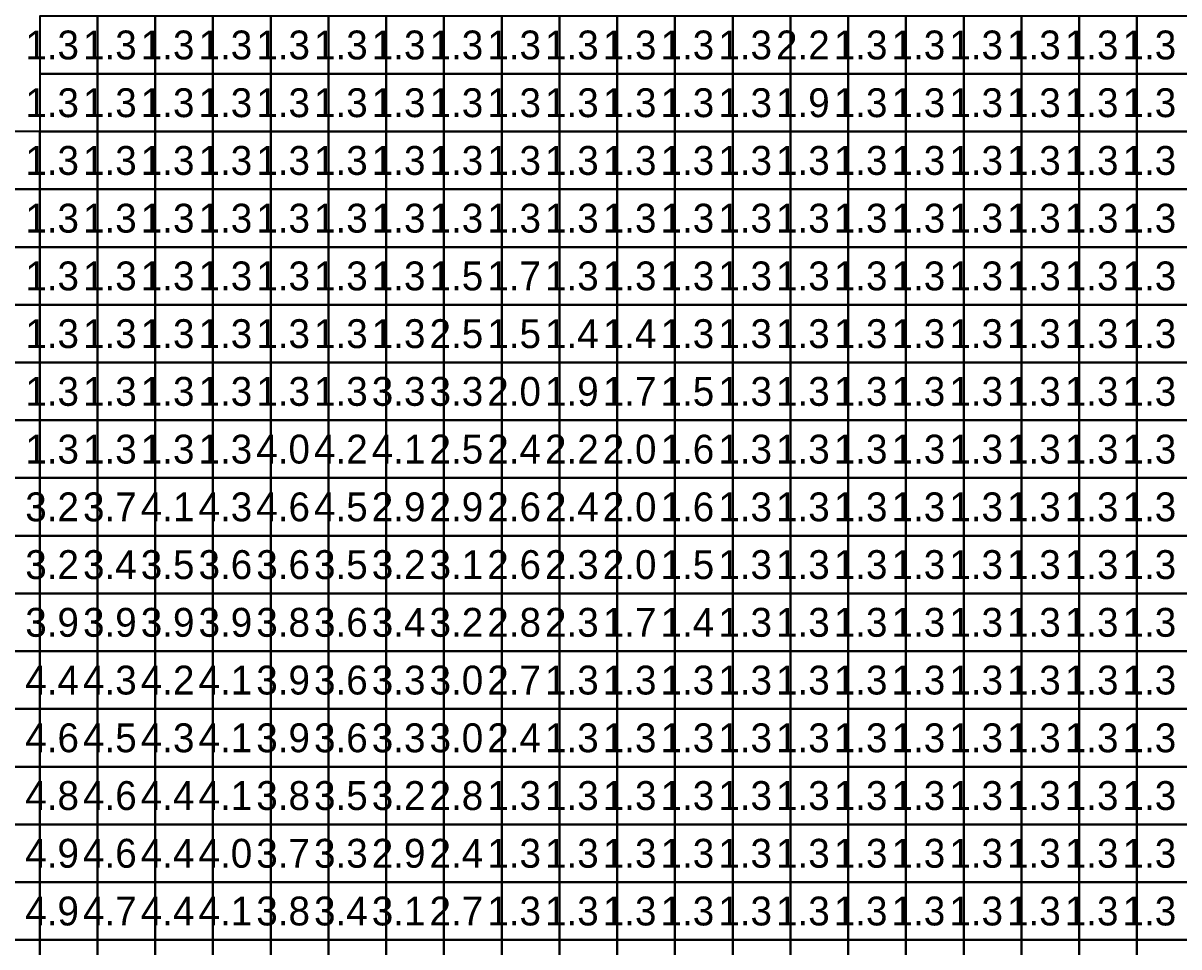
# Model space of a CAD drawing. Header units: metres. Extents: x -0.2 to 36.1, y -0.2 to 14.2.
# Drawn here: x 6.093 to 10.095, y 2.976 to 6.176 of the extents above; entities that cross this region are included whole.
import ezdxf

# ---------------------------------------------------------------- set-up
doc = ezdxf.new("R2010")
doc.units = ezdxf.units.M

msp = doc.modelspace()

# ---------------------------------------------------------------- linework, layer by layer
for points in [[(6.15, 6), (6.35, 6), (6.35, 6.2), (6.15, 6.2)], [(6.35, 6), (6.55, 6), (6.55, 6.2), (6.35, 6.2)], [(6.55, 6), (6.75, 6), (6.75, 6.2), (6.55, 6.2)], [(6.75, 6), (6.95, 6), (6.95, 6.2), (6.75, 6.2)], [(6.95, 6), (7.15, 6), (7.15, 6.2), (6.95, 6.2)], [(7.15, 6), (7.35, 6), (7.35, 6.2), (7.15, 6.2)], [(7.35, 6), (7.55, 6), (7.55, 6.2), (7.35, 6.2)], [(7.55, 6), (7.75, 6), (7.75, 6.2), (7.55, 6.2)], [(7.75, 6), (7.95, 6), (7.95, 6.2), (7.75, 6.2)], [(7.95, 6), (8.15, 6), (8.15, 6.2), (7.95, 6.2)], [(8.15, 6), (8.35, 6), (8.35, 6.2), (8.15, 6.2)], [(8.35, 6), (8.55, 6), (8.55, 6.2), (8.35, 6.2)], [(8.55, 6), (8.75, 6), (8.75, 6.2), (8.55, 6.2)], [(8.75, 6), (8.95, 6), (8.95, 6.2), (8.75, 6.2)], [(8.95, 6), (9.15, 6), (9.15, 6.2), (8.95, 6.2)], [(9.15, 6), (9.35, 6), (9.35, 6.2), (9.15, 6.2)], [(9.35, 6), (9.55, 6), (9.55, 6.2), (9.35, 6.2)], [(9.55, 6), (9.75, 6), (9.75, 6.2), (9.55, 6.2)], [(9.75, 6), (9.95, 6), (9.95, 6.2), (9.75, 6.2)], [(9.95, 6), (10.15, 6), (10.15, 6.2), (9.95, 6.2)], [(6.15, 5.8), (6.35, 5.8), (6.35, 6), (6.15, 6)], [(6.35, 5.8), (6.55, 5.8), (6.55, 6), (6.35, 6)], [(6.55, 5.8), (6.75, 5.8), (6.75, 6), (6.55, 6)], [(6.75, 5.8), (6.95, 5.8), (6.95, 6), (6.75, 6)], [(6.95, 5.8), (7.15, 5.8), (7.15, 6), (6.95, 6)], [(7.15, 5.8), (7.35, 5.8), (7.35, 6), (7.15, 6)], [(7.35, 5.8), (7.55, 5.8), (7.55, 6), (7.35, 6)], [(7.55, 5.8), (7.75, 5.8), (7.75, 6), (7.55, 6)], [(7.75, 5.8), (7.95, 5.8), (7.95, 6), (7.75, 6)], [(7.95, 5.8), (8.15, 5.8), (8.15, 6), (7.95, 6)], [(8.15, 5.8), (8.35, 5.8), (8.35, 6), (8.15, 6)], [(8.35, 5.8), (8.55, 5.8), (8.55, 6), (8.35, 6)], [(8.55, 5.8), (8.75, 5.8), (8.75, 6), (8.55, 6)], [(8.75, 5.8), (8.95, 5.8), (8.95, 6), (8.75, 6)], [(8.95, 5.8), (9.15, 5.8), (9.15, 6), (8.95, 6)], [(9.15, 5.8), (9.35, 5.8), (9.35, 6), (9.15, 6)], [(9.35, 5.8), (9.55, 5.8), (9.55, 6), (9.35, 6)], [(9.55, 5.8), (9.75, 5.8), (9.75, 6), (9.55, 6)], [(9.75, 5.8), (9.95, 5.8), (9.95, 6), (9.75, 6)], [(9.95, 5.8), (10.15, 5.8), (10.15, 6), (9.95, 6)], [(5.95, 5.6), (6.15, 5.6), (6.15, 5.8), (5.95, 5.8)], [(6.15, 5.6), (6.35, 5.6), (6.35, 5.8), (6.15, 5.8)], [(6.35, 5.6), (6.55, 5.6), (6.55, 5.8), (6.35, 5.8)], [(6.55, 5.6), (6.75, 5.6), (6.75, 5.8), (6.55, 5.8)], [(6.75, 5.6), (6.95, 5.6), (6.95, 5.8), (6.75, 5.8)], [(6.95, 5.6), (7.15, 5.6), (7.15, 5.8), (6.95, 5.8)], [(7.15, 5.6), (7.35, 5.6), (7.35, 5.8), (7.15, 5.8)], [(7.35, 5.6), (7.55, 5.6), (7.55, 5.8), (7.35, 5.8)], [(7.55, 5.6), (7.75, 5.6), (7.75, 5.8), (7.55, 5.8)], [(7.75, 5.6), (7.95, 5.6), (7.95, 5.8), (7.75, 5.8)], [(7.95, 5.6), (8.15, 5.6), (8.15, 5.8), (7.95, 5.8)], [(8.15, 5.6), (8.35, 5.6), (8.35, 5.8), (8.15, 5.8)], [(8.35, 5.6), (8.55, 5.6), (8.55, 5.8), (8.35, 5.8)], [(8.55, 5.6), (8.75, 5.6), (8.75, 5.8), (8.55, 5.8)], [(8.75, 5.6), (8.95, 5.6), (8.95, 5.8), (8.75, 5.8)], [(8.95, 5.6), (9.15, 5.6), (9.15, 5.8), (8.95, 5.8)], [(9.15, 5.6), (9.35, 5.6), (9.35, 5.8), (9.15, 5.8)], [(9.35, 5.6), (9.55, 5.6), (9.55, 5.8), (9.35, 5.8)], [(9.55, 5.6), (9.75, 5.6), (9.75, 5.8), (9.55, 5.8)], [(9.75, 5.6), (9.95, 5.6), (9.95, 5.8), (9.75, 5.8)], [(9.95, 5.6), (10.15, 5.6), (10.15, 5.8), (9.95, 5.8)], [(5.95, 5.4), (6.15, 5.4), (6.15, 5.6), (5.95, 5.6)], [(6.15, 5.4), (6.35, 5.4), (6.35, 5.6), (6.15, 5.6)], [(6.35, 5.4), (6.55, 5.4), (6.55, 5.6), (6.35, 5.6)], [(6.55, 5.4), (6.75, 5.4), (6.75, 5.6), (6.55, 5.6)], [(6.75, 5.4), (6.95, 5.4), (6.95, 5.6), (6.75, 5.6)], [(6.95, 5.4), (7.15, 5.4), (7.15, 5.6), (6.95, 5.6)], [(7.15, 5.4), (7.35, 5.4), (7.35, 5.6), (7.15, 5.6)], [(7.35, 5.4), (7.55, 5.4), (7.55, 5.6), (7.35, 5.6)], [(7.55, 5.4), (7.75, 5.4), (7.75, 5.6), (7.55, 5.6)], [(7.75, 5.4), (7.95, 5.4), (7.95, 5.6), (7.75, 5.6)], [(7.95, 5.4), (8.15, 5.4), (8.15, 5.6), (7.95, 5.6)], [(8.15, 5.4), (8.35, 5.4), (8.35, 5.6), (8.15, 5.6)], [(8.35, 5.4), (8.55, 5.4), (8.55, 5.6), (8.35, 5.6)], [(8.55, 5.4), (8.75, 5.4), (8.75, 5.6), (8.55, 5.6)], [(8.75, 5.4), (8.95, 5.4), (8.95, 5.6), (8.75, 5.6)], [(8.95, 5.4), (9.15, 5.4), (9.15, 5.6), (8.95, 5.6)], [(9.15, 5.4), (9.35, 5.4), (9.35, 5.6), (9.15, 5.6)], [(9.35, 5.4), (9.55, 5.4), (9.55, 5.6), (9.35, 5.6)], [(9.55, 5.4), (9.75, 5.4), (9.75, 5.6), (9.55, 5.6)], [(9.75, 5.4), (9.95, 5.4), (9.95, 5.6), (9.75, 5.6)], [(9.95, 5.4), (10.15, 5.4), (10.15, 5.6), (9.95, 5.6)], [(5.95, 5.2), (6.15, 5.2), (6.15, 5.4), (5.95, 5.4)], [(6.15, 5.2), (6.35, 5.2), (6.35, 5.4), (6.15, 5.4)], [(6.35, 5.2), (6.55, 5.2), (6.55, 5.4), (6.35, 5.4)], [(6.55, 5.2), (6.75, 5.2), (6.75, 5.4), (6.55, 5.4)], [(6.75, 5.2), (6.95, 5.2), (6.95, 5.4), (6.75, 5.4)], [(6.95, 5.2), (7.15, 5.2), (7.15, 5.4), (6.95, 5.4)], [(7.15, 5.2), (7.35, 5.2), (7.35, 5.4), (7.15, 5.4)], [(7.35, 5.2), (7.55, 5.2), (7.55, 5.4), (7.35, 5.4)], [(7.55, 5.2), (7.75, 5.2), (7.75, 5.4), (7.55, 5.4)], [(7.75, 5.2), (7.95, 5.2), (7.95, 5.4), (7.75, 5.4)], [(7.95, 5.2), (8.15, 5.2), (8.15, 5.4), (7.95, 5.4)], [(8.15, 5.2), (8.35, 5.2), (8.35, 5.4), (8.15, 5.4)], [(8.35, 5.2), (8.55, 5.2), (8.55, 5.4), (8.35, 5.4)], [(8.55, 5.2), (8.75, 5.2), (8.75, 5.4), (8.55, 5.4)], [(8.75, 5.2), (8.95, 5.2), (8.95, 5.4), (8.75, 5.4)], [(8.95, 5.2), (9.15, 5.2), (9.15, 5.4), (8.95, 5.4)], [(9.15, 5.2), (9.35, 5.2), (9.35, 5.4), (9.15, 5.4)], [(9.35, 5.2), (9.55, 5.2), (9.55, 5.4), (9.35, 5.4)], [(9.55, 5.2), (9.75, 5.2), (9.75, 5.4), (9.55, 5.4)], [(9.75, 5.2), (9.95, 5.2), (9.95, 5.4), (9.75, 5.4)], [(9.95, 5.2), (10.15, 5.2), (10.15, 5.4), (9.95, 5.4)], [(5.95, 5), (6.15, 5), (6.15, 5.2), (5.95, 5.2)], [(6.15, 5), (6.35, 5), (6.35, 5.2), (6.15, 5.2)], [(6.35, 5), (6.55, 5), (6.55, 5.2), (6.35, 5.2)], [(6.55, 5), (6.75, 5), (6.75, 5.2), (6.55, 5.2)], [(6.75, 5), (6.95, 5), (6.95, 5.2), (6.75, 5.2)], [(6.95, 5), (7.15, 5), (7.15, 5.2), (6.95, 5.2)], [(7.15, 5), (7.35, 5), (7.35, 5.2), (7.15, 5.2)], [(7.35, 5), (7.55, 5), (7.55, 5.2), (7.35, 5.2)], [(7.55, 5), (7.75, 5), (7.75, 5.2), (7.55, 5.2)], [(7.75, 5), (7.95, 5), (7.95, 5.2), (7.75, 5.2)], [(7.95, 5), (8.15, 5), (8.15, 5.2), (7.95, 5.2)], [(8.15, 5), (8.35, 5), (8.35, 5.2), (8.15, 5.2)], [(8.35, 5), (8.55, 5), (8.55, 5.2), (8.35, 5.2)], [(8.55, 5), (8.75, 5), (8.75, 5.2), (8.55, 5.2)], [(8.75, 5), (8.95, 5), (8.95, 5.2), (8.75, 5.2)], [(8.95, 5), (9.15, 5), (9.15, 5.2), (8.95, 5.2)], [(9.15, 5), (9.35, 5), (9.35, 5.2), (9.15, 5.2)], [(9.35, 5), (9.55, 5), (9.55, 5.2), (9.35, 5.2)], [(9.55, 5), (9.75, 5), (9.75, 5.2), (9.55, 5.2)], [(9.75, 5), (9.95, 5), (9.95, 5.2), (9.75, 5.2)], [(9.95, 5), (10.15, 5), (10.15, 5.2), (9.95, 5.2)], [(5.95, 4.8), (6.15, 4.8), (6.15, 5), (5.95, 5)], [(6.15, 4.8), (6.35, 4.8), (6.35, 5), (6.15, 5)], [(6.35, 4.8), (6.55, 4.8), (6.55, 5), (6.35, 5)], [(6.55, 4.8), (6.75, 4.8), (6.75, 5), (6.55, 5)], [(6.75, 4.8), (6.95, 4.8), (6.95, 5), (6.75, 5)], [(6.95, 4.8), (7.15, 4.8), (7.15, 5), (6.95, 5)], [(7.15, 4.8), (7.35, 4.8), (7.35, 5), (7.15, 5)], [(7.35, 4.8), (7.55, 4.8), (7.55, 5), (7.35, 5)], [(7.55, 4.8), (7.75, 4.8), (7.75, 5), (7.55, 5)], [(7.75, 4.8), (7.95, 4.8), (7.95, 5), (7.75, 5)], [(7.95, 4.8), (8.15, 4.8), (8.15, 5), (7.95, 5)], [(8.15, 4.8), (8.35, 4.8), (8.35, 5), (8.15, 5)], [(8.35, 4.8), (8.55, 4.8), (8.55, 5), (8.35, 5)], [(8.55, 4.8), (8.75, 4.8), (8.75, 5), (8.55, 5)], [(8.75, 4.8), (8.95, 4.8), (8.95, 5), (8.75, 5)], [(8.95, 4.8), (9.15, 4.8), (9.15, 5), (8.95, 5)], [(9.15, 4.8), (9.35, 4.8), (9.35, 5), (9.15, 5)], [(9.35, 4.8), (9.55, 4.8), (9.55, 5), (9.35, 5)], [(9.55, 4.8), (9.75, 4.8), (9.75, 5), (9.55, 5)], [(9.75, 4.8), (9.95, 4.8), (9.95, 5), (9.75, 5)], [(9.95, 4.8), (10.15, 4.8), (10.15, 5), (9.95, 5)], [(5.95, 4.6), (6.15, 4.6), (6.15, 4.8), (5.95, 4.8)], [(6.15, 4.6), (6.35, 4.6), (6.35, 4.8), (6.15, 4.8)], [(6.35, 4.6), (6.55, 4.6), (6.55, 4.8), (6.35, 4.8)], [(6.55, 4.6), (6.75, 4.6), (6.75, 4.8), (6.55, 4.8)], [(6.75, 4.6), (6.95, 4.6), (6.95, 4.8), (6.75, 4.8)], [(6.95, 4.6), (7.15, 4.6), (7.15, 4.8), (6.95, 4.8)], [(7.15, 4.6), (7.35, 4.6), (7.35, 4.8), (7.15, 4.8)], [(7.35, 4.6), (7.55, 4.6), (7.55, 4.8), (7.35, 4.8)], [(7.55, 4.6), (7.75, 4.6), (7.75, 4.8), (7.55, 4.8)], [(7.75, 4.6), (7.95, 4.6), (7.95, 4.8), (7.75, 4.8)], [(7.95, 4.6), (8.15, 4.6), (8.15, 4.8), (7.95, 4.8)], [(8.15, 4.6), (8.35, 4.6), (8.35, 4.8), (8.15, 4.8)], [(8.35, 4.6), (8.55, 4.6), (8.55, 4.8), (8.35, 4.8)], [(8.55, 4.6), (8.75, 4.6), (8.75, 4.8), (8.55, 4.8)], [(8.75, 4.6), (8.95, 4.6), (8.95, 4.8), (8.75, 4.8)], [(8.95, 4.6), (9.15, 4.6), (9.15, 4.8), (8.95, 4.8)], [(9.15, 4.6), (9.35, 4.6), (9.35, 4.8), (9.15, 4.8)], [(9.35, 4.6), (9.55, 4.6), (9.55, 4.8), (9.35, 4.8)], [(9.55, 4.6), (9.75, 4.6), (9.75, 4.8), (9.55, 4.8)], [(9.75, 4.6), (9.95, 4.6), (9.95, 4.8), (9.75, 4.8)], [(9.95, 4.6), (10.15, 4.6), (10.15, 4.8), (9.95, 4.8)], [(5.95, 4.4), (6.15, 4.4), (6.15, 4.6), (5.95, 4.6)], [(6.15, 4.4), (6.35, 4.4), (6.35, 4.6), (6.15, 4.6)], [(6.35, 4.4), (6.55, 4.4), (6.55, 4.6), (6.35, 4.6)], [(6.55, 4.4), (6.75, 4.4), (6.75, 4.6), (6.55, 4.6)], [(6.75, 4.4), (6.95, 4.4), (6.95, 4.6), (6.75, 4.6)], [(6.95, 4.4), (7.15, 4.4), (7.15, 4.6), (6.95, 4.6)], [(7.15, 4.4), (7.35, 4.4), (7.35, 4.6), (7.15, 4.6)], [(7.35, 4.4), (7.55, 4.4), (7.55, 4.6), (7.35, 4.6)], [(7.55, 4.4), (7.75, 4.4), (7.75, 4.6), (7.55, 4.6)], [(7.75, 4.4), (7.95, 4.4), (7.95, 4.6), (7.75, 4.6)], [(7.95, 4.4), (8.15, 4.4), (8.15, 4.6), (7.95, 4.6)], [(8.15, 4.4), (8.35, 4.4), (8.35, 4.6), (8.15, 4.6)], [(8.35, 4.4), (8.55, 4.4), (8.55, 4.6), (8.35, 4.6)], [(8.55, 4.4), (8.75, 4.4), (8.75, 4.6), (8.55, 4.6)], [(8.75, 4.4), (8.95, 4.4), (8.95, 4.6), (8.75, 4.6)], [(8.95, 4.4), (9.15, 4.4), (9.15, 4.6), (8.95, 4.6)], [(9.15, 4.4), (9.35, 4.4), (9.35, 4.6), (9.15, 4.6)], [(9.35, 4.4), (9.55, 4.4), (9.55, 4.6), (9.35, 4.6)], [(9.55, 4.4), (9.75, 4.4), (9.75, 4.6), (9.55, 4.6)], [(9.75, 4.4), (9.95, 4.4), (9.95, 4.6), (9.75, 4.6)], [(9.95, 4.4), (10.15, 4.4), (10.15, 4.6), (9.95, 4.6)], [(5.95, 4.2), (6.15, 4.2), (6.15, 4.4), (5.95, 4.4)], [(6.15, 4.2), (6.35, 4.2), (6.35, 4.4), (6.15, 4.4)], [(6.35, 4.2), (6.55, 4.2), (6.55, 4.4), (6.35, 4.4)], [(6.55, 4.2), (6.75, 4.2), (6.75, 4.4), (6.55, 4.4)], [(6.75, 4.2), (6.95, 4.2), (6.95, 4.4), (6.75, 4.4)], [(6.95, 4.2), (7.15, 4.2), (7.15, 4.4), (6.95, 4.4)], [(7.15, 4.2), (7.35, 4.2), (7.35, 4.4), (7.15, 4.4)], [(7.35, 4.2), (7.55, 4.2), (7.55, 4.4), (7.35, 4.4)], [(7.55, 4.2), (7.75, 4.2), (7.75, 4.4), (7.55, 4.4)], [(7.75, 4.2), (7.95, 4.2), (7.95, 4.4), (7.75, 4.4)], [(7.95, 4.2), (8.15, 4.2), (8.15, 4.4), (7.95, 4.4)], [(8.15, 4.2), (8.35, 4.2), (8.35, 4.4), (8.15, 4.4)], [(8.35, 4.2), (8.55, 4.2), (8.55, 4.4), (8.35, 4.4)], [(8.55, 4.2), (8.75, 4.2), (8.75, 4.4), (8.55, 4.4)], [(8.75, 4.2), (8.95, 4.2), (8.95, 4.4), (8.75, 4.4)], [(8.95, 4.2), (9.15, 4.2), (9.15, 4.4), (8.95, 4.4)], [(9.15, 4.2), (9.35, 4.2), (9.35, 4.4), (9.15, 4.4)], [(9.35, 4.2), (9.55, 4.2), (9.55, 4.4), (9.35, 4.4)], [(9.55, 4.2), (9.75, 4.2), (9.75, 4.4), (9.55, 4.4)], [(9.75, 4.2), (9.95, 4.2), (9.95, 4.4), (9.75, 4.4)], [(9.95, 4.2), (10.15, 4.2), (10.15, 4.4), (9.95, 4.4)], [(5.95, 4), (6.15, 4), (6.15, 4.2), (5.95, 4.2)], [(6.15, 4), (6.35, 4), (6.35, 4.2), (6.15, 4.2)], [(6.35, 4), (6.55, 4), (6.55, 4.2), (6.35, 4.2)], [(6.55, 4), (6.75, 4), (6.75, 4.2), (6.55, 4.2)], [(6.75, 4), (6.95, 4), (6.95, 4.2), (6.75, 4.2)], [(6.95, 4), (7.15, 4), (7.15, 4.2), (6.95, 4.2)], [(7.15, 4), (7.35, 4), (7.35, 4.2), (7.15, 4.2)], [(7.35, 4), (7.55, 4), (7.55, 4.2), (7.35, 4.2)], [(7.55, 4), (7.75, 4), (7.75, 4.2), (7.55, 4.2)], [(7.75, 4), (7.95, 4), (7.95, 4.2), (7.75, 4.2)], [(7.95, 4), (8.15, 4), (8.15, 4.2), (7.95, 4.2)], [(8.15, 4), (8.35, 4), (8.35, 4.2), (8.15, 4.2)], [(8.35, 4), (8.55, 4), (8.55, 4.2), (8.35, 4.2)], [(8.55, 4), (8.75, 4), (8.75, 4.2), (8.55, 4.2)], [(8.75, 4), (8.95, 4), (8.95, 4.2), (8.75, 4.2)], [(8.95, 4), (9.15, 4), (9.15, 4.2), (8.95, 4.2)], [(9.15, 4), (9.35, 4), (9.35, 4.2), (9.15, 4.2)], [(9.35, 4), (9.55, 4), (9.55, 4.2), (9.35, 4.2)], [(9.55, 4), (9.75, 4), (9.75, 4.2), (9.55, 4.2)], [(9.75, 4), (9.95, 4), (9.95, 4.2), (9.75, 4.2)], [(9.95, 4), (10.15, 4), (10.15, 4.2), (9.95, 4.2)], [(5.95, 3.8), (6.15, 3.8), (6.15, 4), (5.95, 4)], [(6.15, 3.8), (6.35, 3.8), (6.35, 4), (6.15, 4)], [(6.35, 3.8), (6.55, 3.8), (6.55, 4), (6.35, 4)], [(6.55, 3.8), (6.75, 3.8), (6.75, 4), (6.55, 4)], [(6.75, 3.8), (6.95, 3.8), (6.95, 4), (6.75, 4)], [(6.95, 3.8), (7.15, 3.8), (7.15, 4), (6.95, 4)], [(7.15, 3.8), (7.35, 3.8), (7.35, 4), (7.15, 4)], [(7.35, 3.8), (7.55, 3.8), (7.55, 4), (7.35, 4)], [(7.55, 3.8), (7.75, 3.8), (7.75, 4), (7.55, 4)], [(7.75, 3.8), (7.95, 3.8), (7.95, 4), (7.75, 4)], [(7.95, 3.8), (8.15, 3.8), (8.15, 4), (7.95, 4)], [(8.15, 3.8), (8.35, 3.8), (8.35, 4), (8.15, 4)], [(8.35, 3.8), (8.55, 3.8), (8.55, 4), (8.35, 4)], [(8.55, 3.8), (8.75, 3.8), (8.75, 4), (8.55, 4)], [(8.75, 3.8), (8.95, 3.8), (8.95, 4), (8.75, 4)], [(8.95, 3.8), (9.15, 3.8), (9.15, 4), (8.95, 4)], [(9.15, 3.8), (9.35, 3.8), (9.35, 4), (9.15, 4)], [(9.35, 3.8), (9.55, 3.8), (9.55, 4), (9.35, 4)], [(9.55, 3.8), (9.75, 3.8), (9.75, 4), (9.55, 4)], [(9.75, 3.8), (9.95, 3.8), (9.95, 4), (9.75, 4)], [(9.95, 3.8), (10.15, 3.8), (10.15, 4), (9.95, 4)], [(5.95, 3.6), (6.15, 3.6), (6.15, 3.8), (5.95, 3.8)], [(6.15, 3.6), (6.35, 3.6), (6.35, 3.8), (6.15, 3.8)], [(6.35, 3.6), (6.55, 3.6), (6.55, 3.8), (6.35, 3.8)], [(6.55, 3.6), (6.75, 3.6), (6.75, 3.8), (6.55, 3.8)], [(6.75, 3.6), (6.95, 3.6), (6.95, 3.8), (6.75, 3.8)], [(6.95, 3.6), (7.15, 3.6), (7.15, 3.8), (6.95, 3.8)], [(7.15, 3.6), (7.35, 3.6), (7.35, 3.8), (7.15, 3.8)], [(7.35, 3.6), (7.55, 3.6), (7.55, 3.8), (7.35, 3.8)], [(7.55, 3.6), (7.75, 3.6), (7.75, 3.8), (7.55, 3.8)], [(7.75, 3.6), (7.95, 3.6), (7.95, 3.8), (7.75, 3.8)], [(7.95, 3.6), (8.15, 3.6), (8.15, 3.8), (7.95, 3.8)], [(8.15, 3.6), (8.35, 3.6), (8.35, 3.8), (8.15, 3.8)], [(8.35, 3.6), (8.55, 3.6), (8.55, 3.8), (8.35, 3.8)], [(8.55, 3.6), (8.75, 3.6), (8.75, 3.8), (8.55, 3.8)], [(8.75, 3.6), (8.95, 3.6), (8.95, 3.8), (8.75, 3.8)], [(8.95, 3.6), (9.15, 3.6), (9.15, 3.8), (8.95, 3.8)], [(9.15, 3.6), (9.35, 3.6), (9.35, 3.8), (9.15, 3.8)], [(9.35, 3.6), (9.55, 3.6), (9.55, 3.8), (9.35, 3.8)], [(9.55, 3.6), (9.75, 3.6), (9.75, 3.8), (9.55, 3.8)], [(9.75, 3.6), (9.95, 3.6), (9.95, 3.8), (9.75, 3.8)], [(9.95, 3.6), (10.15, 3.6), (10.15, 3.8), (9.95, 3.8)], [(5.95, 3.4), (6.15, 3.4), (6.15, 3.6), (5.95, 3.6)], [(6.15, 3.4), (6.35, 3.4), (6.35, 3.6), (6.15, 3.6)], [(6.35, 3.4), (6.55, 3.4), (6.55, 3.6), (6.35, 3.6)], [(6.55, 3.4), (6.75, 3.4), (6.75, 3.6), (6.55, 3.6)], [(6.75, 3.4), (6.95, 3.4), (6.95, 3.6), (6.75, 3.6)], [(6.95, 3.4), (7.15, 3.4), (7.15, 3.6), (6.95, 3.6)], [(7.15, 3.4), (7.35, 3.4), (7.35, 3.6), (7.15, 3.6)], [(7.35, 3.4), (7.55, 3.4), (7.55, 3.6), (7.35, 3.6)], [(7.55, 3.4), (7.75, 3.4), (7.75, 3.6), (7.55, 3.6)], [(7.75, 3.4), (7.95, 3.4), (7.95, 3.6), (7.75, 3.6)], [(7.95, 3.4), (8.15, 3.4), (8.15, 3.6), (7.95, 3.6)], [(8.15, 3.4), (8.35, 3.4), (8.35, 3.6), (8.15, 3.6)], [(8.35, 3.4), (8.55, 3.4), (8.55, 3.6), (8.35, 3.6)], [(8.55, 3.4), (8.75, 3.4), (8.75, 3.6), (8.55, 3.6)], [(8.75, 3.4), (8.95, 3.4), (8.95, 3.6), (8.75, 3.6)], [(8.95, 3.4), (9.15, 3.4), (9.15, 3.6), (8.95, 3.6)], [(9.15, 3.4), (9.35, 3.4), (9.35, 3.6), (9.15, 3.6)], [(9.35, 3.4), (9.55, 3.4), (9.55, 3.6), (9.35, 3.6)], [(9.55, 3.4), (9.75, 3.4), (9.75, 3.6), (9.55, 3.6)], [(9.75, 3.4), (9.95, 3.4), (9.95, 3.6), (9.75, 3.6)], [(9.95, 3.4), (10.15, 3.4), (10.15, 3.6), (9.95, 3.6)], [(5.95, 3.2), (6.15, 3.2), (6.15, 3.4), (5.95, 3.4)], [(6.15, 3.2), (6.35, 3.2), (6.35, 3.4), (6.15, 3.4)], [(6.35, 3.2), (6.55, 3.2), (6.55, 3.4), (6.35, 3.4)], [(6.55, 3.2), (6.75, 3.2), (6.75, 3.4), (6.55, 3.4)], [(6.75, 3.2), (6.95, 3.2), (6.95, 3.4), (6.75, 3.4)], [(6.95, 3.2), (7.15, 3.2), (7.15, 3.4), (6.95, 3.4)], [(7.15, 3.2), (7.35, 3.2), (7.35, 3.4), (7.15, 3.4)], [(7.35, 3.2), (7.55, 3.2), (7.55, 3.4), (7.35, 3.4)], [(7.55, 3.2), (7.75, 3.2), (7.75, 3.4), (7.55, 3.4)], [(7.75, 3.2), (7.95, 3.2), (7.95, 3.4), (7.75, 3.4)], [(7.95, 3.2), (8.15, 3.2), (8.15, 3.4), (7.95, 3.4)], [(8.15, 3.2), (8.35, 3.2), (8.35, 3.4), (8.15, 3.4)], [(8.35, 3.2), (8.55, 3.2), (8.55, 3.4), (8.35, 3.4)], [(8.55, 3.2), (8.75, 3.2), (8.75, 3.4), (8.55, 3.4)], [(8.75, 3.2), (8.95, 3.2), (8.95, 3.4), (8.75, 3.4)], [(8.95, 3.2), (9.15, 3.2), (9.15, 3.4), (8.95, 3.4)], [(9.15, 3.2), (9.35, 3.2), (9.35, 3.4), (9.15, 3.4)], [(9.35, 3.2), (9.55, 3.2), (9.55, 3.4), (9.35, 3.4)], [(9.55, 3.2), (9.75, 3.2), (9.75, 3.4), (9.55, 3.4)], [(9.75, 3.2), (9.95, 3.2), (9.95, 3.4), (9.75, 3.4)], [(9.95, 3.2), (10.15, 3.2), (10.15, 3.4), (9.95, 3.4)], [(5.95, 3), (6.15, 3), (6.15, 3.2), (5.95, 3.2)], [(6.15, 3), (6.35, 3), (6.35, 3.2), (6.15, 3.2)], [(6.35, 3), (6.55, 3), (6.55, 3.2), (6.35, 3.2)], [(6.55, 3), (6.75, 3), (6.75, 3.2), (6.55, 3.2)], [(6.75, 3), (6.95, 3), (6.95, 3.2), (6.75, 3.2)], [(6.95, 3), (7.15, 3), (7.15, 3.2), (6.95, 3.2)], [(7.15, 3), (7.35, 3), (7.35, 3.2), (7.15, 3.2)], [(7.35, 3), (7.55, 3), (7.55, 3.2), (7.35, 3.2)], [(7.55, 3), (7.75, 3), (7.75, 3.2), (7.55, 3.2)], [(7.75, 3), (7.95, 3), (7.95, 3.2), (7.75, 3.2)], [(7.95, 3), (8.15, 3), (8.15, 3.2), (7.95, 3.2)], [(8.15, 3), (8.35, 3), (8.35, 3.2), (8.15, 3.2)], [(8.35, 3), (8.55, 3), (8.55, 3.2), (8.35, 3.2)], [(8.55, 3), (8.75, 3), (8.75, 3.2), (8.55, 3.2)], [(8.75, 3), (8.95, 3), (8.95, 3.2), (8.75, 3.2)], [(8.95, 3), (9.15, 3), (9.15, 3.2), (8.95, 3.2)], [(9.15, 3), (9.35, 3), (9.35, 3.2), (9.15, 3.2)], [(9.35, 3), (9.55, 3), (9.55, 3.2), (9.35, 3.2)], [(9.55, 3), (9.75, 3), (9.75, 3.2), (9.55, 3.2)], [(9.75, 3), (9.95, 3), (9.95, 3.2), (9.75, 3.2)], [(9.95, 3), (10.15, 3), (10.15, 3.2), (9.95, 3.2)], [(5.95, 2.8), (6.15, 2.8), (6.15, 3), (5.95, 3)], [(6.15, 2.8), (6.35, 2.8), (6.35, 3), (6.15, 3)], [(6.35, 2.8), (6.55, 2.8), (6.55, 3), (6.35, 3)], [(6.55, 2.8), (6.75, 2.8), (6.75, 3), (6.55, 3)], [(6.75, 2.8), (6.95, 2.8), (6.95, 3), (6.75, 3)], [(6.95, 2.8), (7.15, 2.8), (7.15, 3), (6.95, 3)], [(7.15, 2.8), (7.35, 2.8), (7.35, 3), (7.15, 3)], [(7.35, 2.8), (7.55, 2.8), (7.55, 3), (7.35, 3)], [(7.55, 2.8), (7.75, 2.8), (7.75, 3), (7.55, 3)], [(7.75, 2.8), (7.95, 2.8), (7.95, 3), (7.75, 3)], [(7.95, 2.8), (8.15, 2.8), (8.15, 3), (7.95, 3)], [(8.15, 2.8), (8.35, 2.8), (8.35, 3), (8.15, 3)], [(8.35, 2.8), (8.55, 2.8), (8.55, 3), (8.35, 3)], [(8.55, 2.8), (8.75, 2.8), (8.75, 3), (8.55, 3)], [(8.75, 2.8), (8.95, 2.8), (8.95, 3), (8.75, 3)], [(8.95, 2.8), (9.15, 2.8), (9.15, 3), (8.95, 3)], [(9.15, 2.8), (9.35, 2.8), (9.35, 3), (9.15, 3)], [(9.35, 2.8), (9.55, 2.8), (9.55, 3), (9.35, 3)], [(9.55, 2.8), (9.75, 2.8), (9.75, 3), (9.55, 3)], [(9.75, 2.8), (9.95, 2.8), (9.95, 3), (9.75, 3)], [(9.95, 2.8), (10.15, 2.8), (10.15, 3), (9.95, 3)]]:
    msp.add_3dface(points)

# ---------------------------------------------------------------- texts
at = {"layer": 'TEXT_LAYER'}
for s, p in [('1.3', (6.1, 6.05)), ('1.3', (6.3, 6.05)), ('1.3', (6.5, 6.05)), ('1.3', (6.7, 6.05)), ('1.3', (6.9, 6.05)), ('1.3', (7.1, 6.05)), ('1.3', (7.3, 6.05)), ('1.3', (7.5, 6.05)), ('1.3', (7.7, 6.05)), ('1.3', (7.9, 6.05)), ('1.3', (8.1, 6.05)), ('1.3', (8.3, 6.05)), ('1.3', (8.5, 6.05)), ('2.2', (8.7, 6.05)), ('1.3', (8.9, 6.05)), ('1.3', (9.1, 6.05)), ('1.3', (9.3, 6.05)), ('1.3', (9.5, 6.05)), ('1.3', (9.7, 6.05)), ('1.3', (9.9, 6.05)), ('1.3', (6.1, 5.85)), ('1.3', (6.3, 5.85)), ('1.3', (6.5, 5.85)), ('1.3', (6.7, 5.85)), ('1.3', (6.9, 5.85)), ('1.3', (7.1, 5.85)), ('1.3', (7.3, 5.85)), ('1.3', (7.5, 5.85)), ('1.3', (7.7, 5.85)), ('1.3', (7.9, 5.85)), ('1.3', (8.1, 5.85)), ('1.3', (8.3, 5.85)), ('1.3', (8.5, 5.85)), ('1.9', (8.7, 5.85)), ('1.3', (8.9, 5.85)), ('1.3', (9.1, 5.85)), ('1.3', (9.3, 5.85)), ('1.3', (9.5, 5.85)), ('1.3', (9.7, 5.85)), ('1.3', (9.9, 5.85)), ('1.3', (6.1, 5.65)), ('1.3', (6.3, 5.65)), ('1.3', (6.5, 5.65)), ('1.3', (6.7, 5.65)), ('1.3', (6.9, 5.65)), ('1.3', (7.1, 5.65)), ('1.3', (7.3, 5.65)), ('1.3', (7.5, 5.65)), ('1.3', (7.7, 5.65)), ('1.3', (7.9, 5.65)), ('1.3', (8.1, 5.65)), ('1.3', (8.3, 5.65)), ('1.3', (8.5, 5.65)), ('1.3', (8.7, 5.65)), ('1.3', (8.9, 5.65)), ('1.3', (9.1, 5.65)), ('1.3', (9.3, 5.65)), ('1.3', (9.5, 5.65)), ('1.3', (9.7, 5.65)), ('1.3', (9.9, 5.65)), ('1.3', (6.1, 5.45)), ('1.3', (6.3, 5.45)), ('1.3', (6.5, 5.45)), ('1.3', (6.7, 5.45)), ('1.3', (6.9, 5.45)), ('1.3', (7.1, 5.45)), ('1.3', (7.3, 5.45)), ('1.3', (7.5, 5.45)), ('1.3', (7.7, 5.45)), ('1.3', (7.9, 5.45)), ('1.3', (8.1, 5.45)), ('1.3', (8.3, 5.45)), ('1.3', (8.5, 5.45)), ('1.3', (8.7, 5.45)), ('1.3', (8.9, 5.45)), ('1.3', (9.1, 5.45)), ('1.3', (9.3, 5.45)), ('1.3', (9.5, 5.45)), ('1.3', (9.7, 5.45)), ('1.3', (9.9, 5.45)), ('1.3', (6.1, 5.25)), ('1.3', (6.3, 5.25)), ('1.3', (6.5, 5.25)), ('1.3', (6.7, 5.25)), ('1.3', (6.9, 5.25)), ('1.3', (7.1, 5.25)), ('1.3', (7.3, 5.25)), ('1.5', (7.5, 5.25)), ('1.7', (7.7, 5.25)), ('1.3', (7.9, 5.25)), ('1.3', (8.1, 5.25)), ('1.3', (8.3, 5.25)), ('1.3', (8.5, 5.25)), ('1.3', (8.7, 5.25)), ('1.3', (8.9, 5.25)), ('1.3', (9.1, 5.25)), ('1.3', (9.3, 5.25)), ('1.3', (9.5, 5.25)), ('1.3', (9.7, 5.25)), ('1.3', (9.9, 5.25)), ('1.3', (6.1, 5.05)), ('1.3', (6.3, 5.05)), ('1.3', (6.5, 5.05)), ('1.3', (6.7, 5.05)), ('1.3', (6.9, 5.05)), ('1.3', (7.1, 5.05)), ('1.3', (7.3, 5.05)), ('2.5', (7.5, 5.05)), ('1.5', (7.7, 5.05)), ('1.4', (7.9, 5.05)), ('1.4', (8.1, 5.05)), ('1.3', (8.3, 5.05)), ('1.3', (8.5, 5.05)), ('1.3', (8.7, 5.05)), ('1.3', (8.9, 5.05)), ('1.3', (9.1, 5.05)), ('1.3', (9.3, 5.05)), ('1.3', (9.5, 5.05)), ('1.3', (9.7, 5.05)), ('1.3', (9.9, 5.05)), ('1.3', (6.1, 4.85)), ('1.3', (6.3, 4.85)), ('1.3', (6.5, 4.85)), ('1.3', (6.7, 4.85)), ('1.3', (6.9, 4.85)), ('1.3', (7.1, 4.85)), ('3.3', (7.3, 4.85)), ('3.3', (7.5, 4.85)), ('2.0', (7.7, 4.85)), ('1.9', (7.9, 4.85)), ('1.7', (8.1, 4.85)), ('1.5', (8.3, 4.85)), ('1.3', (8.5, 4.85)), ('1.3', (8.7, 4.85)), ('1.3', (8.9, 4.85)), ('1.3', (9.1, 4.85)), ('1.3', (9.3, 4.85)), ('1.3', (9.5, 4.85)), ('1.3', (9.7, 4.85)), ('1.3', (9.9, 4.85)), ('1.3', (6.1, 4.65)), ('1.3', (6.3, 4.65)), ('1.3', (6.5, 4.65)), ('1.3', (6.7, 4.65)), ('4.0', (6.9, 4.65)), ('4.2', (7.1, 4.65)), ('4.1', (7.3, 4.65)), ('2.5', (7.5, 4.65)), ('2.4', (7.7, 4.65)), ('2.2', (7.9, 4.65)), ('2.0', (8.1, 4.65)), ('1.6', (8.3, 4.65)), ('1.3', (8.5, 4.65)), ('1.3', (8.7, 4.65)), ('1.3', (8.9, 4.65)), ('1.3', (9.1, 4.65)), ('1.3', (9.3, 4.65)), ('1.3', (9.5, 4.65)), ('1.3', (9.7, 4.65)), ('1.3', (9.9, 4.65)), ('3.2', (6.1, 4.45)), ('3.7', (6.3, 4.45)), ('4.1', (6.5, 4.45)), ('4.3', (6.7, 4.45)), ('4.6', (6.9, 4.45)), ('4.5', (7.1, 4.45)), ('2.9', (7.3, 4.45)), ('2.9', (7.5, 4.45)), ('2.6', (7.7, 4.45)), ('2.4', (7.9, 4.45)), ('2.0', (8.1, 4.45)), ('1.6', (8.3, 4.45)), ('1.3', (8.5, 4.45)), ('1.3', (8.7, 4.45)), ('1.3', (8.9, 4.45)), ('1.3', (9.1, 4.45)), ('1.3', (9.3, 4.45)), ('1.3', (9.5, 4.45)), ('1.3', (9.7, 4.45)), ('1.3', (9.9, 4.45)), ('3.2', (6.1, 4.25)), ('3.4', (6.3, 4.25)), ('3.5', (6.5, 4.25)), ('3.6', (6.7, 4.25)), ('3.6', (6.9, 4.25)), ('3.5', (7.1, 4.25)), ('3.2', (7.3, 4.25)), ('3.1', (7.5, 4.25)), ('2.6', (7.7, 4.25)), ('2.3', (7.9, 4.25)), ('2.0', (8.1, 4.25)), ('1.5', (8.3, 4.25)), ('1.3', (8.5, 4.25)), ('1.3', (8.7, 4.25)), ('1.3', (8.9, 4.25)), ('1.3', (9.1, 4.25)), ('1.3', (9.3, 4.25)), ('1.3', (9.5, 4.25)), ('1.3', (9.7, 4.25)), ('1.3', (9.9, 4.25)), ('3.9', (6.1, 4.05)), ('3.9', (6.3, 4.05)), ('3.9', (6.5, 4.05)), ('3.9', (6.7, 4.05)), ('3.8', (6.9, 4.05)), ('3.6', (7.1, 4.05)), ('3.4', (7.3, 4.05)), ('3.2', (7.5, 4.05)), ('2.8', (7.7, 4.05)), ('2.3', (7.9, 4.05)), ('1.7', (8.1, 4.05)), ('1.4', (8.3, 4.05)), ('1.3', (8.5, 4.05)), ('1.3', (8.7, 4.05)), ('1.3', (8.9, 4.05)), ('1.3', (9.1, 4.05)), ('1.3', (9.3, 4.05)), ('1.3', (9.5, 4.05)), ('1.3', (9.7, 4.05)), ('1.3', (9.9, 4.05)), ('4.4', (6.1, 3.85)), ('4.3', (6.3, 3.85)), ('4.2', (6.5, 3.85)), ('4.1', (6.7, 3.85)), ('3.9', (6.9, 3.85)), ('3.6', (7.1, 3.85)), ('3.3', (7.3, 3.85)), ('3.0', (7.5, 3.85)), ('2.7', (7.7, 3.85)), ('1.3', (7.9, 3.85)), ('1.3', (8.1, 3.85)), ('1.3', (8.3, 3.85)), ('1.3', (8.5, 3.85)), ('1.3', (8.7, 3.85)), ('1.3', (8.9, 3.85)), ('1.3', (9.1, 3.85)), ('1.3', (9.3, 3.85)), ('1.3', (9.5, 3.85)), ('1.3', (9.7, 3.85)), ('1.3', (9.9, 3.85)), ('4.6', (6.1, 3.65)), ('4.5', (6.3, 3.65)), ('4.3', (6.5, 3.65)), ('4.1', (6.7, 3.65)), ('3.9', (6.9, 3.65)), ('3.6', (7.1, 3.65)), ('3.3', (7.3, 3.65)), ('3.0', (7.5, 3.65)), ('2.4', (7.7, 3.65)), ('1.3', (7.9, 3.65)), ('1.3', (8.1, 3.65)), ('1.3', (8.3, 3.65)), ('1.3', (8.5, 3.65)), ('1.3', (8.7, 3.65)), ('1.3', (8.9, 3.65)), ('1.3', (9.1, 3.65)), ('1.3', (9.3, 3.65)), ('1.3', (9.5, 3.65)), ('1.3', (9.7, 3.65)), ('1.3', (9.9, 3.65)), ('4.8', (6.1, 3.45)), ('4.6', (6.3, 3.45)), ('4.4', (6.5, 3.45)), ('4.1', (6.7, 3.45)), ('3.8', (6.9, 3.45)), ('3.5', (7.1, 3.45)), ('3.2', (7.3, 3.45)), ('2.8', (7.5, 3.45)), ('1.3', (7.7, 3.45)), ('1.3', (7.9, 3.45)), ('1.3', (8.1, 3.45)), ('1.3', (8.3, 3.45)), ('1.3', (8.5, 3.45)), ('1.3', (8.7, 3.45)), ('1.3', (8.9, 3.45)), ('1.3', (9.1, 3.45)), ('1.3', (9.3, 3.45)), ('1.3', (9.5, 3.45)), ('1.3', (9.7, 3.45)), ('1.3', (9.9, 3.45)), ('4.9', (6.1, 3.25)), ('4.6', (6.3, 3.25)), ('4.4', (6.5, 3.25)), ('4.0', (6.7, 3.25)), ('3.7', (6.9, 3.25)), ('3.3', (7.1, 3.25)), ('2.9', (7.3, 3.25)), ('2.4', (7.5, 3.25)), ('1.3', (7.7, 3.25)), ('1.3', (7.9, 3.25)), ('1.3', (8.1, 3.25)), ('1.3', (8.3, 3.25)), ('1.3', (8.5, 3.25)), ('1.3', (8.7, 3.25)), ('1.3', (8.9, 3.25)), ('1.3', (9.1, 3.25)), ('1.3', (9.3, 3.25)), ('1.3', (9.5, 3.25)), ('1.3', (9.7, 3.25)), ('1.3', (9.9, 3.25)), ('4.9', (6.1, 3.05)), ('4.7', (6.3, 3.05)), ('4.4', (6.5, 3.05)), ('4.1', (6.7, 3.05)), ('3.8', (6.9, 3.05)), ('3.4', (7.1, 3.05)), ('3.1', (7.3, 3.05)), ('2.7', (7.5, 3.05)), ('1.3', (7.7, 3.05)), ('1.3', (7.9, 3.05)), ('1.3', (8.1, 3.05)), ('1.3', (8.3, 3.05)), ('1.3', (8.5, 3.05)), ('1.3', (8.7, 3.05)), ('1.3', (8.9, 3.05)), ('1.3', (9.1, 3.05)), ('1.3', (9.3, 3.05)), ('1.3', (9.5, 3.05)), ('1.3', (9.7, 3.05)), ('1.3', (9.9, 3.05))]:
    msp.add_text(s, height=0.1, dxfattribs=at).set_placement(p)

doc.saveas('drawing.dxf')
